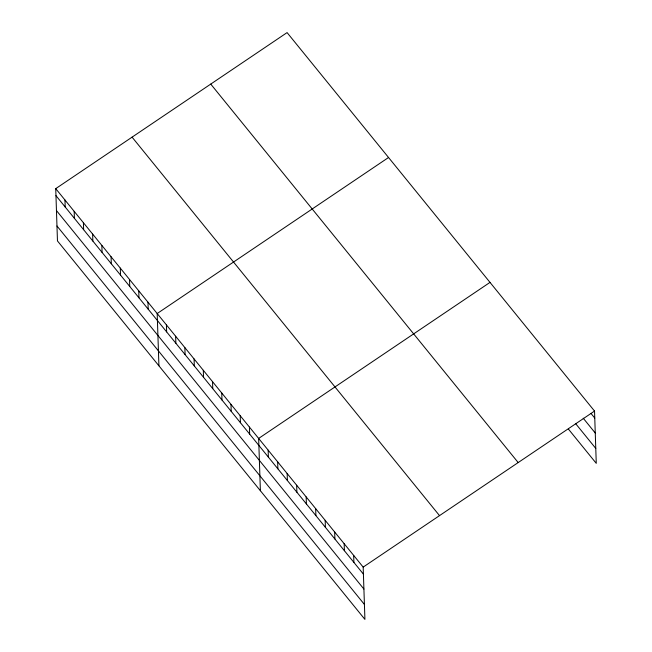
<?xml version="1.0" encoding="UTF-8"?>
<svg xmlns="http://www.w3.org/2000/svg" width="652" height="652" viewBox="0 0 652 652"><rect width="100%" height="100%" fill="white"/><g stroke="black" fill="none" stroke-linecap="round" stroke-linejoin="round"><path stroke-width="0.98" d="M55.73 188.64L363.18 567.11L364.916 619.4L57.466 240.93L55.73 188.64L287.084 32.6L594.534 411.07L596.27 463.36L568.389 429.049M388.543 157.499L157.189 313.53L158.925 365.821M490.002 282.389L258.648 438.429L260.384 490.72M363.18 567.11L594.534 411.07M590.965 413.392L594.763 418.071M583.222 418.201L595.26 433.018M575.496 423.458L595.773 448.421M210.743 84.092L518.185 462.561M132.079 137.148L439.521 515.618M55.966 195.641L363.408 574.11M56.463 210.588L363.906 589.058M56.968 225.983L364.419 604.453M353.677 555.406L353.906 562.407M344.174 543.711L344.403 550.712M334.672 532.016L334.9 539.017M325.169 520.312L325.397 527.313M315.666 508.617L315.894 515.618M306.163 496.922L306.391 503.923M296.66 485.218L296.888 492.219M287.157 473.523L287.385 480.524M277.654 461.82L277.882 468.829M268.151 450.124L268.38 457.125M249.423 427.076L249.659 434.077M240.197 415.715L240.433 422.724M230.979 404.362L231.207 411.363M221.753 393.009L221.982 400.01M212.528 381.656L212.764 388.657M203.31 370.303L203.538 377.304M194.084 358.95L194.312 365.951M184.858 347.597L185.095 354.598M175.632 336.236L175.869 343.245M166.415 324.883L166.643 331.884M147.963 302.178L148.2 309.178M138.746 290.825L138.974 297.825M129.52 279.472L129.748 286.472M120.294 268.119L120.53 275.12M111.076 256.758L111.305 263.767M101.851 245.405L102.079 252.405M92.625 234.052L92.861 241.053M83.399 222.699L83.635 229.7M74.181 211.346L74.409 218.347M64.956 199.993L65.192 206.994"/></g></svg>
